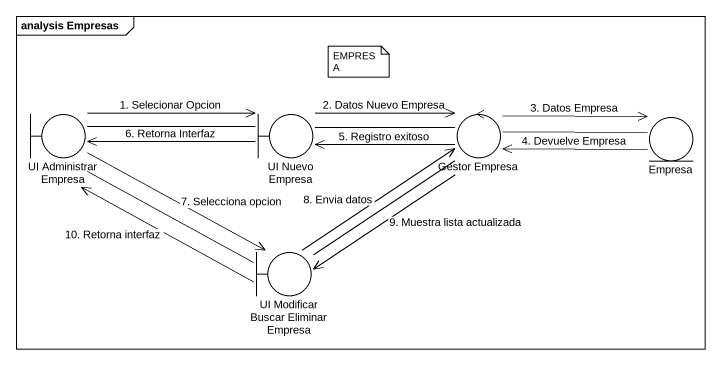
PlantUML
@startuml
mainframe analysis Empresas
boundary "UI Administrar Empresa" as UI_Administrar_Empresa
boundary "UI Nuevo Empresa" as UI_Nuevo_Empresa
control "Gestor Empresa" as Gestor_Empresa
entity Empresa
boundary "UI Modificar Buscar Eliminar Empresa" as UI_Modificar_Buscar
UI_Administrar_Empresa -right-> UI_Nuevo_Empresa : 1. Selecionar Opcion
UI_Administrar_Empresa -right- UI_Nuevo_Empresa
UI_Administrar_Empresa --> UI_Modificar_Buscar : 7. Selecciona opcion
UI_Administrar_Empresa -- UI_Modificar_Buscar
UI_Nuevo_Empresa -left-> UI_Administrar_Empresa : 6. Retorna Interfaz
UI_Nuevo_Empresa -right-> Gestor_Empresa : 2. Datos Nuevo Empresa
UI_Nuevo_Empresa -right- Gestor_Empresa
Gestor_Empresa -left-> UI_Nuevo_Empresa : 5. Registro exitoso
Gestor_Empresa -right-> Empresa : 3. Datos Empresa
Gestor_Empresa -right- Empresa
Gestor_Empresa --> UI_Modificar_Buscar : 9. Muestra lista actualizada
Empresa -left-> Gestor_Empresa : 4. Devuelve Empresa
UI_Modificar_Buscar -up-> UI_Administrar_Empresa : 10. Retorna interfaz
UI_Modificar_Buscar -up-> Gestor_Empresa : 8. Envia datos
UI_Modificar_Buscar -up- Gestor_Empresa
note as N1
  EMPRESA
end note
@enduml
